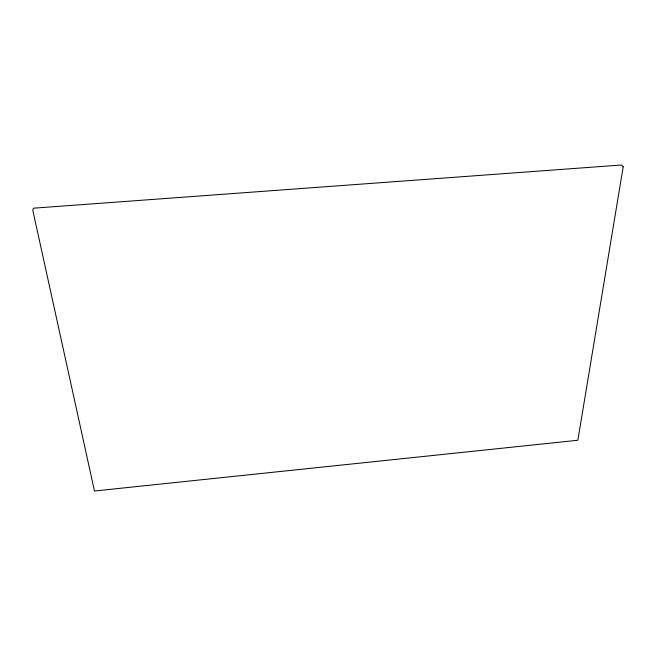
<?xml version="1.0" encoding="UTF-8"?>
<svg xmlns="http://www.w3.org/2000/svg" width="656" height="656" viewBox="0 0 656 656"><rect width="100%" height="100%" fill="white"/><g stroke="black" fill="none" stroke-linecap="round" stroke-linejoin="round"><path stroke-width="0.98" d="M623.2 166.78L577.854 440.258L94.48 491L32.8 210.273L33.399 208.198L621.535 165L623.2 166.78"/></g></svg>
